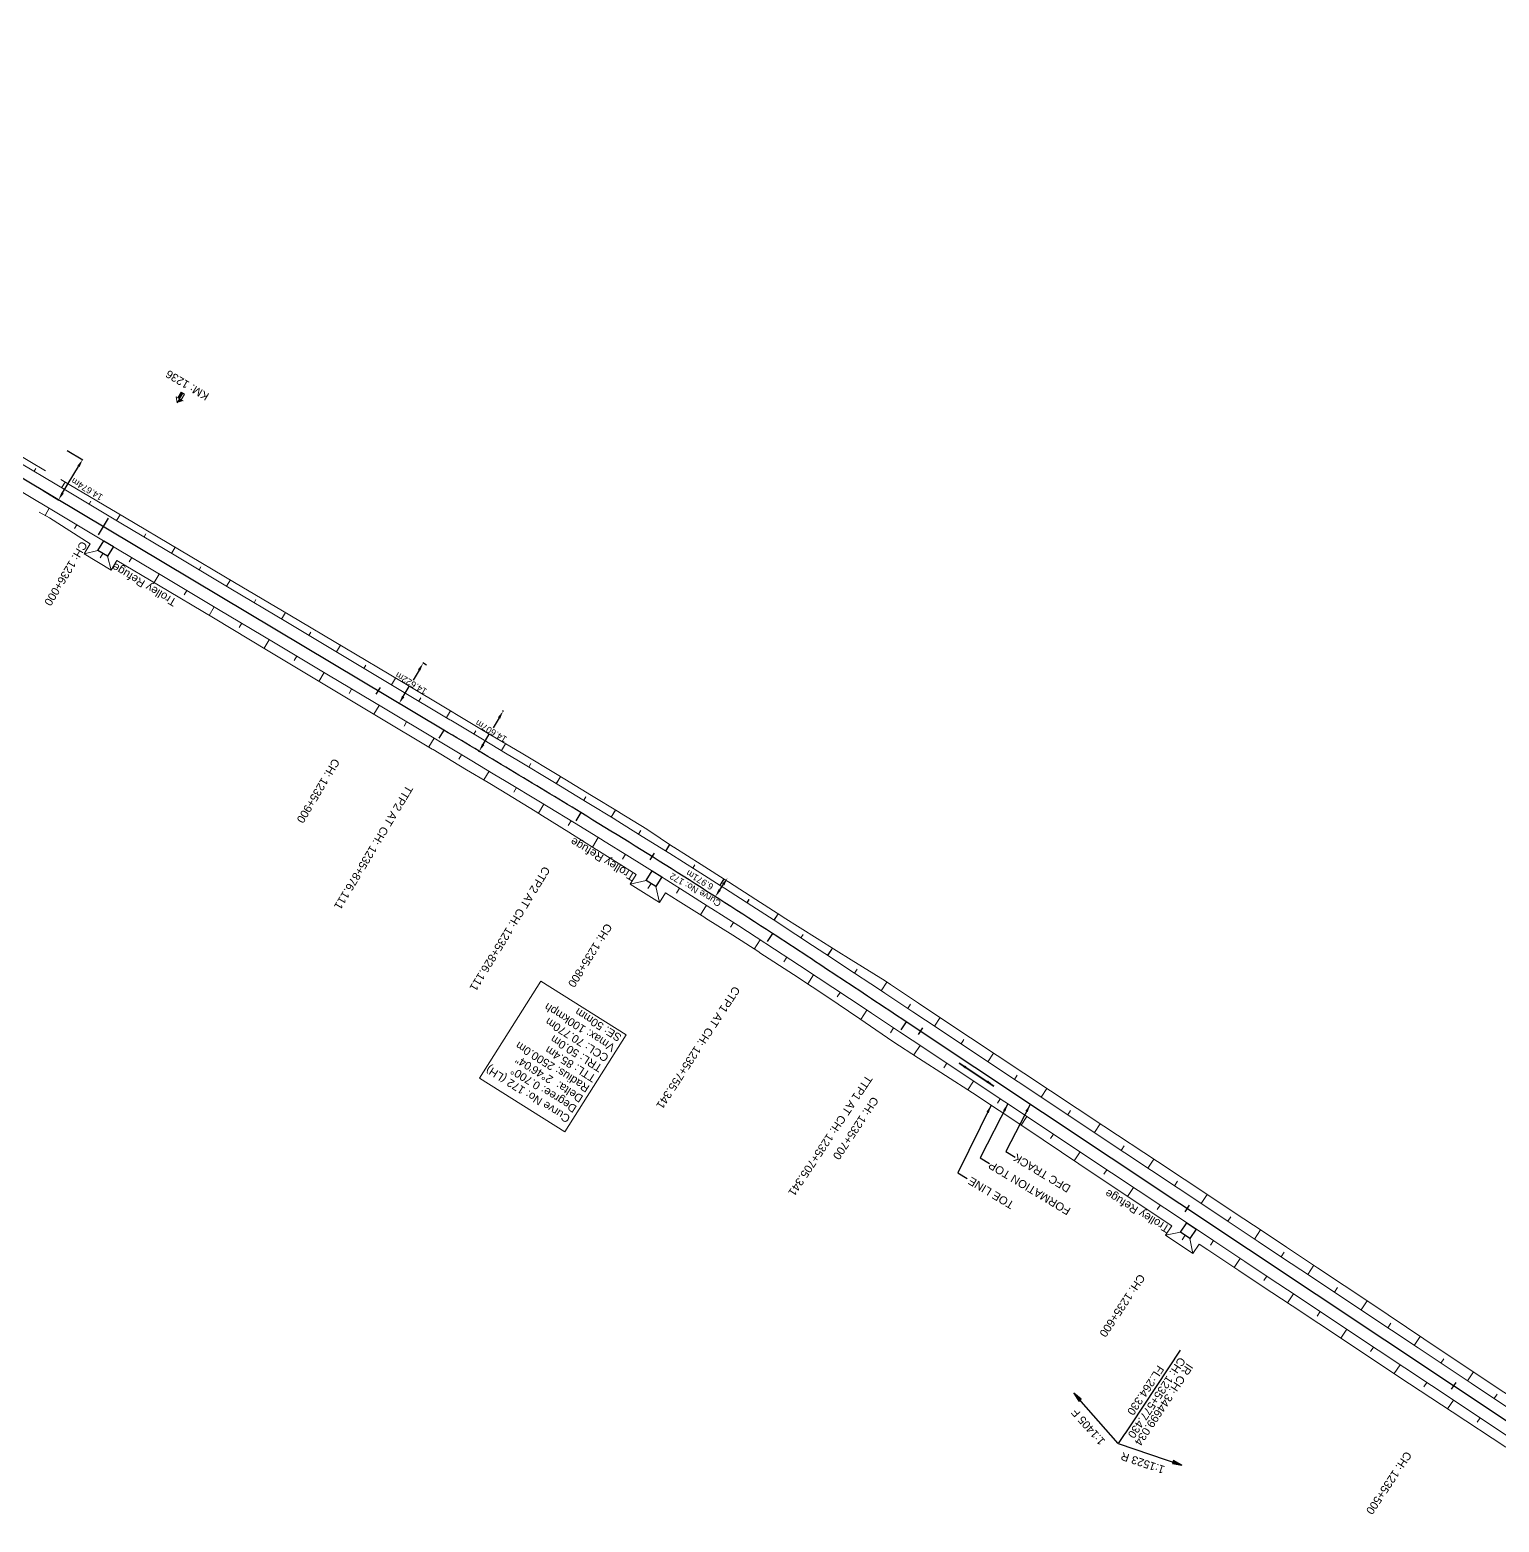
# Model space of a CAD drawing. Header units: metres. Extents: x 593990 to 611207, y 3401545 to 3411811.
# Drawn here: x 606838.9 to 607297.8, y 3403829.7 to 3404295.7 of the extents above; entities that cross this region are included whole.
import ezdxf
from ezdxf.enums import TextEntityAlignment as Align

# ---------------------------------------------------------------- set-up
doc = ezdxf.new("R2010")
doc.units = ezdxf.units.M
doc.header["$MEASUREMENT"] = 0
doc.linetypes.add('CENTER2', pattern=[1.125, 0.75, -0.125, 0.125, -0.125])
for name, color, linetype, lineweight in [('C-ALIG-DG-CURVE', 1, 'CENTER2', 70), ('C-ALIG-DG-LINE', 1, 'CENTER2', 70), ('C-ALIG-DG-SPIRAL', 1, 'CENTER2', 70), ('C-ALIG-LABL-DG', 1, 'Continuous', 25), ('C-ALIG-LABL-DG-MARK', 1, 'Continuous', 25), ('Km post', 1, 'Continuous', 13), ('Proposed Curve_Details', 10, 'Continuous', 0), ('PROPOSED DFCC TOE LINE', 239, 'Continuous', 0), ('PROPOSED DFCC TOE SLOPES', 239, 'Continuous', 0), ('PROPOSED DFCC TRACK', 1, 'Continuous', 0), ('PROPOSED FORMATION LINE - PLAN', 187, 'Continuous', 0), ('PROPOSED GRADES IN PLAN', 10, 'Continuous', 0)]:
    doc.layers.add(name, color=color, linetype=linetype, lineweight=lineweight)
doc.layers.add('Trolley Refuse', color=10, linetype='Continuous')
doc.styles.add('Arial', font='arial.ttf')
doc.styles.get("Standard").update_dxf_attribs({"font": 'arial.ttf'})
doc.styles.add('Style-Arial', font='arial.ttf')
doc.dimstyles.new('ISO-25', dxfattribs={"dimtxt": 2.5, "dimasz": 2.5, "dimexe": 1.25, "dimexo": 0.625, "dimtad": 1, "dimtxsty": 'Standard', "dimcen": 2.5, "dimadec": 0, "dimazin": 0, "dimtfac": 1, "dimtmove": 0, "dimatfit": 3, "dimfxl": 1, "dimarcsym": 0})
doc.dimstyles.get("Standard").update_dxf_attribs({"dimtxt": 0.18, "dimasz": 0.18, "dimexe": 0.18, "dimexo": 0.0625, "dimgap": 0.09, "dimtad": 0, "dimtih": 1, "dimtoh": 1, "dimdec": 4, "dimzin": 0, "dimdsep": 46, "dimtxsty": 'Standard', "dimcen": 0.09, "dimadec": 0, "dimazin": 0, "dimtfac": 1, "dimtdec": 4, "dimtofl": 0, "dimtmove": 0, "dimatfit": 3, "dimfxl": 1, "dimtolj": 1, "dimtzin": 0, "dimarcsym": 0})

# ---------------------------------------------------------------- blocks, each defined once
blk = doc.blocks.new('*D272')
at = {"layer": 'Defpoints', "color": 0, "transparency": 16777216}
for p in [(607056.81, 3404030.82, 267.17), (607056.81, 3404030.82), (607052.98, 3404025, 267.23)]:
    blk.add_point(p, dxfattribs=at)
at = {"layer": 'PROPOSED DFCC TRACK', "color": 0, "lineweight": -2, "transparency": 16777216}
blk.add_line((607054.35, 3404027.09), (607055.44, 3404028.74), dxfattribs=at)
at = {"layer": 'PROPOSED DFCC TRACK', "color": 0, "transparency": 16777216}
for points in [[(607055.09, 3404028.97), (607055.79, 3404028.51), (607056.81, 3404030.82)], [(607054.01, 3404027.32), (607054.7, 3404026.86), (607052.98, 3404025)]]:
    blk.add_solid(points, dxfattribs=at)
at = {"layer": 'PROPOSED DFCC TRACK', "color": 0, "lineweight": 0, "transparency": 16777216, "insert": (607048.13, 3404030.2), "char_height": 2, "attachment_point": 5, "rotation": 149, "style": 'Style-Arial'}
blk.add_mtext('\\A1;6.971m', dxfattribs=at)
blk = doc.blocks.new('TerminatorOpen_0.5')
at = {"color": 0, "linetype": 'ByBlock', "lineweight": -2}
for q in [(-1, 0.25), (-1, 0), (-1, -0.25)]:
    blk.add_line((0, 0), q, dxfattribs=at)
blk = doc.blocks.new('*D291')
at = {"layer": 'Defpoints', "color": 0, "transparency": 16777216}
for p in [(606850.49, 3404164.45), (606855.38, 3404161.52), (606842.96, 3404151.85)]:
    blk.add_point(p, dxfattribs=at)
at = {"layer": 'PROPOSED DFCC TRACK', "color": 0, "lineweight": -2, "transparency": 16777216}
for p, q in [((606850.6, 3404164.38), (606855.49, 3404161.46)), ((606849.13, 3404151.07), (606854.1, 3404159.37)), ((606843.06, 3404151.79), (606847.96, 3404148.86))]:
    blk.add_line(p, q, dxfattribs=at)
at = {"layer": 'PROPOSED DFCC TRACK', "color": 0, "transparency": 16777216}
for points in [[(606853.74, 3404159.59), (606854.46, 3404159.16), (606855.38, 3404161.52)], [(606848.78, 3404151.29), (606849.49, 3404150.86), (606847.85, 3404148.93)]]:
    blk.add_solid(points, dxfattribs=at)
at = {"layer": 'PROPOSED DFCC TRACK', "color": 0, "lineweight": 0, "transparency": 16777216, "insert": (606856.77, 3404152.27), "char_height": 2, "attachment_point": 5, "rotation": 149, "style": 'Style-Arial'}
blk.add_mtext('\\A1;14.674m', dxfattribs=at)
blk = doc.blocks.new('*D180')
at = {"layer": 'Defpoints', "color": 0, "transparency": 16777216}
for p in [(606986.38, 3404083.16), (606986.72, 3404082.95), (606978.88, 3404070.62)]:
    blk.add_point(p, dxfattribs=at)
at = {"layer": 'PROPOSED DFCC TRACK', "color": 0, "lineweight": -2, "transparency": 16777216}
for p, q in [((606985.44, 3404080.81), (606983.56, 3404077.67)), ((606986.49, 3404083.09), (606986.83, 3404082.89)), ((606980.51, 3404072.56), (606982.39, 3404075.7)), ((606978.99, 3404070.56), (606979.33, 3404070.35))]:
    blk.add_line(p, q, dxfattribs=at)
at = {"layer": 'PROPOSED DFCC TRACK', "color": 0, "transparency": 16777216}
for points in [[(606985.08, 3404081.02), (606985.8, 3404080.59), (606986.72, 3404082.95)], [(606980.15, 3404072.78), (606980.87, 3404072.35), (606979.22, 3404070.42)]]:
    blk.add_solid(points, dxfattribs=at)
at = {"layer": 'PROPOSED DFCC TRACK', "color": 0, "lineweight": 0, "transparency": 16777216, "insert": (606982.97, 3404076.68), "char_height": 2, "attachment_point": 5, "rotation": 149, "style": 'Style-Arial'}
blk.add_mtext('\\A1;14.607m', dxfattribs=at)
blk = doc.blocks.new('*D181')
at = {"layer": 'Defpoints', "color": 0, "transparency": 16777216}
for p in [(606961.74, 3404097.9), (606962.85, 3404097.24), (606955.34, 3404084.69)]:
    blk.add_point(p, dxfattribs=at)
at = {"layer": 'PROPOSED DFCC TRACK', "color": 0, "lineweight": -2, "transparency": 16777216}
for p, q in [((606960.46, 3404095.76), (606958.58, 3404092.61)), ((606962.74, 3404097.3), (606961.64, 3404097.97)), ((606955.52, 3404087.5), (606957.4, 3404090.64)), ((606955.24, 3404084.76), (606954.13, 3404085.42))]:
    blk.add_line(p, q, dxfattribs=at)
at = {"layer": 'PROPOSED DFCC TRACK', "color": 0, "transparency": 16777216}
for points in [[(606960.1, 3404095.97), (606960.82, 3404095.54), (606961.74, 3404097.9)], [(606955.16, 3404087.71), (606955.88, 3404087.29), (606954.24, 3404085.35)]]:
    blk.add_solid(points, dxfattribs=at)
at = {"layer": 'PROPOSED DFCC TRACK', "color": 0, "lineweight": 0, "transparency": 16777216, "insert": (606957.99, 3404091.63), "char_height": 2, "attachment_point": 5, "rotation": 149, "style": 'Style-Arial'}
blk.add_mtext('\\A1;14.622m', dxfattribs=at)
blk = doc.blocks.new('Direction')
h = blk.add_hatch(color=256)
h.dxf.hatch_style = 1
h.paths.add_polyline_path([(-5.54, 0), (-4.75, -0.13), (-4.75, 0.13)])
blk.add_lwpolyline([(-5.54, 0), (-4.75, -0.13), (-4.75, 0.13)], close=True)
blk.add_lwpolyline([(0, 0), (-5.54, 0)])
blk = doc.blocks.new('Tick Hor')
blk.add_lwpolyline([(-0.5, 0), (0.5, 0)])
blk = doc.blocks.new('KM Post')
at = {"layer": 'Km post', "lineweight": 13}
h = blk.add_hatch(color=256, dxfattribs=at)
h.paths.add_polyline_path([(0, -8.9), (1.6, -8.9), (1.6, -3.8), (0, -3.8)])
h.paths.add_polyline_path([(0, -3.8), (0, 0), (-3.4, -3.8)])
for p, q in [((0, -8.9), (0, 0)), ((3.1, -3.8), (0, 0)), ((3.1, -3.8), (-3.4, -3.8))]:
    blk.add_line(p, q, dxfattribs=at)
blk.add_lwpolyline([(1.6, -3.8), (1.6, -8.9), (-1.6, -8.9), (-1.6, -3.8)], dxfattribs=at)

msp = doc.modelspace()

# ---------------------------------------------------------------- linework, layer by layer
at = {"layer": 'C-ALIG-DG-CURVE', "color": 1, "linetype": 'Continuous', "lineweight": 30, "flags": 128}
msp.add_lwpolyline([(607070.8358, 3404013.4881, 0.00707712), (607010.9832, 3404051.2468)], format="xyb", dxfattribs=at)
at = {"layer": 'C-ALIG-DG-LINE', "color": 1, "linetype": 'Continuous', "lineweight": 30, "flags": 128}
for points in [[(606968.149, 3404077.0385), (604380.3628, 3405623.4864)], [(607347.5133, 3403829.6541), (607112.5592, 3403985.9356)]]:
    msp.add_lwpolyline(points, dxfattribs=at)
at = {"layer": 'C-ALIG-DG-SPIRAL', "color": 1, "linetype": 'Continuous', "lineweight": 30, "flags": 128}
for points in [[(607010.9832, 3404051.2468), (607009.6068, 3404052.0876), (607008.2298, 3404052.9274), (607006.8523, 3404053.7665), (607005.4743, 3404054.6048), (607004.0959, 3404055.4422), (607002.717, 3404056.279), (607001.3377, 3404057.115), (606999.9579, 3404057.9503), (606998.5778, 3404058.785), (606997.1973, 3404059.619), (606995.8164, 3404060.4524), (606994.4352, 3404061.2853), (606993.0536, 3404062.1176), (606991.6717, 3404062.9494), (606990.2896, 3404063.7807), (606988.9071, 3404064.6115), (606987.5244, 3404065.4419), (606986.1415, 3404066.272), (606984.7583, 3404067.1016), (606983.3749, 3404067.9309), (606981.9913, 3404068.7598), (606980.6076, 3404069.5885), (606979.2237, 3404070.417), (606977.8397, 3404071.2451), (606976.4555, 3404072.0731), (606975.0712, 3404072.901), (606973.6869, 3404073.7286), (606972.3025, 3404074.5562), (606970.918, 3404075.3837), (606969.5335, 3404076.2111), (606968.149, 3404077.0385)], [(607112.5592, 3403985.9356), (607111.2163, 3403986.8289), (607109.8733, 3403987.7221), (607108.5303, 3403988.6153), (607107.1872, 3403989.5084), (607105.8441, 3403990.4014), (607104.5008, 3403991.2943), (607103.1575, 3403992.187), (607101.814, 3403993.0794), (607100.4704, 3403993.9717), (607099.1266, 3403994.8637), (607097.7826, 3403995.7555), (607096.4384, 3403996.6469), (607095.094, 3403997.538), (607093.7494, 3403998.4287), (607092.4045, 3403999.319), (607091.0593, 3404000.2089), (607089.7138, 3404001.0984), (607088.368, 3404001.9874), (607087.0219, 3404002.8759), (607085.6754, 3404003.7638), (607084.3286, 3404004.6512), (607082.9814, 3404005.538), (607081.6337, 3404006.4242), (607080.2857, 3404007.3097), (607078.9372, 3404008.1946), (607077.5882, 3404009.0788), (607076.2388, 3404009.9622), (607074.8888, 3404010.8449), (607073.5384, 3404011.7268), (607072.1874, 3404012.6079), (607070.8358, 3404013.4881)]]:
    msp.add_lwpolyline(points, dxfattribs=at)
at = {"layer": 'C-ALIG-LABL-DG', "color": 1, "linetype": 'Continuous', "lineweight": 25}
msp.add_line((606861.802, 3404140.5909), (606860.5196, 3404138.4449), dxfattribs=at)
at = {"layer": 'C-ALIG-LABL-DG-MARK', "color": 1, "linetype": 'Continuous', "lineweight": 25}
for p, q in [((606968.149, 3404077.0385), (606966.6101, 3404074.4633)), ((607010.9832, 3404051.2468), (607009.4186, 3404048.6871)), ((607070.8358, 3404013.4881), (607069.1994, 3404010.9737)), ((607112.5592, 3403985.9356), (607110.8977, 3403983.4377))]:
    msp.add_line(p, q, dxfattribs=at)
at = {"layer": 'Proposed Curve_Details'}
msp.add_lwpolyline([(607006.0008, 3403951.5181), (607025.12, 3403981.8246), (606998.4925, 3403998.6229), (606979.3733, 3403968.3164)], close=True, dxfattribs=at)
at = {"layer": 'PROPOSED DFCC TOE LINE', "lineweight": 0, "flags": 128}
for points in [[(606833.954, 3404163.7844), (606843.821, 3404158.0262)], [(606848.5975, 3404155.2387), (606851.2287, 3404153.7032), (606868.4263, 3404143.4932), (606885.6506, 3404133.3278), (606902.8596, 3404123.1368), (606920.0719, 3404112.9513), (606937.2567, 3404102.7198), (606954.4375, 3404092.4816), (606971.3417, 3404082.3759), (606971.6043, 3404082.2199), (606982.0841, 3404075.9767), (606988.7948, 3404071.9779), (606992.8321, 3404069.5716), (607003.5597, 3404063.1172), (607005.9653, 3404061.6632), (607014.2832, 3404056.6405), (607022.9417, 3404051.3728), (607023.1095, 3404051.2702), (607031.5809, 3404046.0732), (607039.972, 3404040.4197), (607039.991, 3404040.4079), (607048.5963, 3404035.0554), (607056.929, 3404029.7235), (607057.1325, 3404029.5935), (607065.6634, 3404024.1237), (607073.7921, 3404018.8793), (607074.1786, 3404018.6292), (607084.765, 3404011.9288), (607090.7567, 3404008.2035), (607095.3791, 3404005.2818), (607106.0035, 3403998.6625), (607107.6993, 3403997.5249), (607116.4111, 3403991.7314), (607124.3582, 3403986.4522), (607141.0155, 3403975.3827), (607157.6864, 3403964.3336), (607174.3633, 3403953.2937), (607191.0466, 3403942.2632), (607207.7342, 3403931.2392), (607214.7436, 3403926.6102), (607224.4157, 3403920.206), (607231.4116, 3403915.5568), (607241.0658, 3403909.1257), (607257.7062, 3403898.0307), (607274.3221, 3403886.8991), (607290.9515, 3403875.7875), (607307.5846, 3403864.6816)], [(607299.8324, 3403853.0269), (607283.1481, 3403864.0558), (607266.4663, 3403875.0887), (607249.787, 3403886.1251), (607233.1126, 3403897.1688), (607223.4462, 3403903.5816), (607216.4538, 3403908.2361), (607206.803, 3403914.6722), (607204.0802, 3403916.4904), (607202.1469, 3403913.5839), (607193.6109, 3403919.2616), (607195.5531, 3403922.1815), (607183.1794, 3403930.4356), (607166.5471, 3403941.5427), (607149.9274, 3403952.6688), (607133.2961, 3403963.7774), (607116.4806, 3403974.6091), (607108.4654, 3403979.7857), (607099.8141, 3403985.659), (607098.1275, 3403986.8056), (607087.801, 3403993.8269), (607083.2658, 3403996.8506), (607077.3909, 3404000.7062), (607066.9206, 3404007.4772), (607066.5362, 3404007.7261), (607058.4468, 3404012.9365), (607049.926, 3404018.3224), (607049.7228, 3404018.4503), (607041.384, 3404023.674), (607037.396, 3404026.1743), (607035.5674, 3404023.2232), (607026.433, 3404028.8835), (607028.2904, 3404031.881), (607024.3025, 3404034.3794), (607015.9395, 3404039.6482), (607015.7739, 3404039.7522), (607007.2317, 3404045.1043), (606999.0464, 3404050.2543), (606996.6743, 3404051.7411), (606986.0261, 3404058.2471), (606981.9993, 3404060.649), (606975.3056, 3404064.6499), (606964.8644, 3404070.9417), (606964.6029, 3404071.0992), (606947.6876, 3404081.1865), (606930.5167, 3404091.4412), (606913.3852, 3404101.7619), (606896.2355, 3404112.0521), (606879.0597, 3404122.2988), (606866.0792, 3404130.0027), (606864.2691, 3404126.9825), (606855.8467, 3404132.0304), (606857.725, 3404135.1644), (606845.0269, 3404143.3253), (606841.8151, 3404145.0948)]]:
    msp.add_lwpolyline(points, dxfattribs=at)
at = {"layer": 'PROPOSED DFCC TOE SLOPES', "flags": 128}
for points in [[(606840.2386, 3404157.8457), (606840.7417, 3404158.6876)], [(606848.8226, 3404152.7159), (606849.8822, 3404154.489)], [(606844.9836, 3404146.2729), (606843.6691, 3404144.0734)], [(606857.4066, 3404147.5861), (606857.9468, 3404148.4901)], [(606853.5676, 3404141.1432), (606852.8537, 3404139.9486)], [(606865.9906, 3404142.4564), (606867.0858, 3404144.289)], [(606874.5747, 3404137.3266), (606875.1353, 3404138.2647)], [(606860.1812, 3404133.1162), (606855.8467, 3404132.0304)], [(606861.6822, 3404132.2166), (606860.8701, 3404130.8615)], [(606883.1587, 3404132.1968), (606884.3081, 3404134.1201)], [(606863.1833, 3404131.3169), (606864.2691, 3404126.9825)], [(606870.7356, 3404130.8836), (606869.9318, 3404129.5385)], [(606891.7427, 3404127.0671), (606892.3282, 3404128.0469)], [(606879.3196, 3404125.7539), (606877.7274, 3404123.0895)], [(606900.3267, 3404121.9373), (606901.5183, 3404123.9312)], [(606887.9037, 3404120.6241), (606887.1104, 3404119.2966)], [(606908.9108, 3404116.8075), (606909.5175, 3404117.8227)], [(606896.4877, 3404115.4943), (606894.905, 3404112.8458)], [(606917.4948, 3404111.6777), (606918.7303, 3404113.7452)], [(606905.0717, 3404110.3646), (606904.2768, 3404109.0343)], [(606913.6557, 3404105.2348), (606912.0567, 3404102.559)], [(606926.0788, 3404106.548), (606926.7018, 3404107.5905)], [(606934.6628, 3404101.4182), (606935.9173, 3404103.5173)], [(606922.2398, 3404100.105), (606921.4318, 3404098.753)], [(606930.8238, 3404094.9752), (606929.1896, 3404092.2407)], [(606943.2469, 3404096.2884), (606943.8774, 3404097.3436)], [(606939.4078, 3404089.8455), (606938.5899, 3404088.4768)], [(606951.8309, 3404091.1587), (606953.0984, 3404093.2797)], [(606960.4149, 3404086.0289), (606961.0488, 3404087.0896)], [(606947.9918, 3404084.7157), (606946.3575, 3404081.9809)], [(606968.9989, 3404080.8991), (606970.2658, 3404083.0191)], [(606969.0001, 3404080.8984), (606970.2674, 3404083.0182)], [(606956.5759, 3404079.5859), (606955.7608, 3404078.222)], [(606977.5832, 3404075.7671), (606978.2204, 3404076.833)], [(606977.5869, 3404075.7649), (606978.2248, 3404076.8304)], [(606965.1593, 3404074.4565), (606963.5337, 3404071.7368)], [(606986.167, 3404070.6285), (606987.4533, 3404072.7773)], [(606986.179, 3404070.6214), (606987.4693, 3404072.7677)], [(606973.7399, 3404069.3267), (606972.9191, 3404067.9546)], [(606994.7495, 3404065.4691), (606995.4005, 3404066.5519)], [(606994.7598, 3404065.4629), (606995.4125, 3404066.5446)], [(606982.3122, 3404064.195), (606980.6638, 3404061.4472)], [(607003.3221, 3404060.2969), (607004.6325, 3404062.4688)], [(607003.3454, 3404060.2828), (607004.6637, 3404062.4499)], [(606990.8716, 3404059.0495), (606990.0433, 3404057.6741)], [(606999.4171, 3404053.8937), (606997.7171, 3404051.0875)], [(607011.8888, 3404055.0857), (607012.5563, 3404056.183)], [(607011.9125, 3404055.0713), (607012.5841, 3404056.1661)], [(607007.9372, 3404048.7109), (607007.0435, 3404047.2479)], [(607020.4367, 3404049.8426), (607021.8009, 3404052.0668)], [(607020.4621, 3404049.827), (607021.8353, 3404052.0459)], [(607016.4371, 3404043.4975), (607014.5876, 3404040.4955)], [(607028.9654, 3404044.5645), (607029.6636, 3404045.6928)], [(607028.9909, 3404044.5487), (607029.6938, 3404045.6742)], [(607024.9152, 3404038.2511), (607023.9643, 3404036.7213)], [(607037.473, 3404039.2521), (607038.7262, 3404041.259)], [(607037.4985, 3404039.2361), (607038.759, 3404041.2369)], [(607045.9593, 3404033.9056), (607046.5908, 3404034.9078)], [(607045.9845, 3404033.8898), (607046.6199, 3404034.8896)], [(607031.421, 3404030.0548), (607026.433, 3404028.8835)], [(607032.9085, 3404029.133), (607031.9544, 3404027.5932)], [(607054.4241, 3404028.5258), (607055.6895, 3404030.5167)], [(607054.4499, 3404028.5093), (607055.7234, 3404030.495)], [(607034.3961, 3404028.2112), (607035.5674, 3404023.2232)], [(607041.8081, 3404027.6568), (607040.8458, 3404026.1358)], [(607050.2228, 3404022.3096), (607048.3202, 3404019.329)], [(607062.8676, 3404023.1109), (607063.505, 3404024.1049)], [(607062.8921, 3404023.0951), (607063.5335, 3404024.0866)], [(607071.2887, 3404017.664), (607072.5805, 3404019.661)], [(607071.3162, 3404017.6461), (607072.6168, 3404019.6376)], [(607058.6158, 3404016.928), (607057.678, 3404015.4716)], [(607066.987, 3404011.5145), (607065.1187, 3404008.6391)], [(607079.689, 3404012.1783), (607080.3736, 3404013.2266)], [(607079.7044, 3404012.1681), (607080.3917, 3404013.2149)], [(607075.3389, 3404006.0617), (607074.4125, 3404004.6466)], [(607088.0637, 3404006.6797), (607089.5548, 3404008.9508)], [(607088.0836, 3404006.6665), (607089.5825, 3404008.9336)], [(607096.4253, 3404001.1515), (607097.2398, 3404002.3833)], [(607096.434, 3404001.1457), (607097.2503, 3404002.3766)], [(607083.6809, 3404000.5857), (607081.8378, 3403997.7877)], [(607104.7681, 3403995.6191), (607106.5453, 3403998.2991)], [(607104.7756, 3403995.6141), (607106.556, 3403998.2919)], [(607092.0086, 3403995.0811), (607091.0693, 3403993.6623)], [(607100.3345, 3403989.5603), (607098.3879, 3403986.6286)], [(607113.103, 3403990.0774), (607113.9913, 3403991.4136)], [(607113.104, 3403990.0767), (607113.9926, 3403991.4128)], [(607121.4305, 3403984.5386), (607123.2104, 3403987.2147)], [(607121.4306, 3403984.5385), (607123.2106, 3403987.2146)], [(607108.6576, 3403984.0267), (607107.6562, 3403982.5208)], [(607116.9834, 3403978.4891), (607115.0271, 3403975.5478)], [(607129.7569, 3403979.0002), (607130.6482, 3403980.3401)], [(607138.0832, 3403973.4619), (607139.868, 3403976.1452)], [(607125.3096, 3403972.9508), (607124.3715, 3403971.5406)], [(607146.4095, 3403967.9236), (607147.306, 3403969.2714)], [(607133.6359, 3403967.4125), (607131.8413, 3403964.7145)], [(607154.7358, 3403962.3853), (607156.538, 3403965.0947)], [(607141.9622, 3403961.8742), (607141.0675, 3403960.5292)], [(607150.2885, 3403956.3359), (607148.4885, 3403953.6299)], [(607163.0621, 3403956.847), (607163.9691, 3403958.2106)], [(607158.6148, 3403950.7976), (607157.7071, 3403949.433)], [(607171.3884, 3403951.3087), (607173.2146, 3403954.0541)], [(607166.9411, 3403945.2593), (607165.1092, 3403942.5053)], [(607179.7147, 3403945.7704), (607180.6352, 3403947.1543)], [(607188.041, 3403940.2321), (607189.8974, 3403943.023)], [(607175.2674, 3403939.721), (607174.3458, 3403938.3356)], [(607196.3673, 3403934.6938), (607197.3041, 3403936.1022)], [(607183.5937, 3403934.1827), (607181.7404, 3403931.3966)], [(607204.6936, 3403929.1555), (607206.5847, 3403931.9986)], [(607191.92, 3403928.6444), (607190.9894, 3403927.2455)], [(607213.0199, 3403923.6172), (607213.9745, 3403925.0523)], [(607198.2915, 3403920.2028), (607193.6109, 3403919.2616)], [(607199.7486, 3403919.2336), (607198.8137, 3403917.8282)], [(607201.2057, 3403918.2644), (607202.1469, 3403913.5839)], [(607208.5725, 3403917.5678), (607207.6336, 3403916.1562)], [(607221.3462, 3403918.0789), (607223.267, 3403920.9666)], [(607229.6725, 3403912.5406), (607230.6346, 3403913.987)], [(607216.8988, 3403912.0295), (607215.0142, 3403909.1962)], [(607237.9988, 3403907.0023), (607239.9192, 3403909.8895)], [(607225.2251, 3403906.4912), (607224.2815, 3403905.0725)], [(607233.5514, 3403900.9529), (607231.6707, 3403898.1254)], [(607246.3251, 3403901.464), (607247.2824, 3403902.9033)], [(607254.6514, 3403895.9257), (607256.5599, 3403898.795)], [(607241.8777, 3403895.4146), (607240.9425, 3403894.0085)], [(607250.204, 3403889.8763), (607248.3444, 3403887.0806)], [(607262.9777, 3403890.3874), (607263.9236, 3403891.8096)], [(607271.304, 3403884.8491), (607273.1776, 3403887.6659)], [(607258.5303, 3403884.338), (607257.607, 3403882.9499)], [(607279.6303, 3403879.3108), (607280.5608, 3403880.7098)], [(607266.8566, 3403878.7997), (607265.0233, 3403876.0435)], [(607287.9566, 3403873.7725), (607289.806, 3403876.5529)], [(607275.1829, 3403873.2614), (607274.2734, 3403871.8941)], [(607283.5092, 3403867.7231), (607281.7048, 3403865.0104)], [(607296.2829, 3403868.2342), (607297.2026, 3403869.6169)], [(607291.8355, 3403862.1848), (607290.9411, 3403860.8402)]]:
    msp.add_lwpolyline(points, dxfattribs=at)
at = {"layer": 'PROPOSED FORMATION LINE - PLAN', "lineweight": 0, "flags": 128}
for points in [[(607305.7563, 3403861.9329), (607289.1037, 3403873.0095), (607272.4511, 3403884.0861), (607255.7985, 3403895.1627), (607239.1459, 3403906.2393), (607229.4873, 3403912.6638), (607222.4933, 3403917.3159), (607212.8347, 3403923.7404), (607205.8407, 3403928.3925), (607189.1881, 3403939.4691), (607172.5355, 3403950.5457), (607155.8829, 3403961.6223), (607139.2303, 3403972.6989), (607122.5777, 3403983.7755), (607114.6339, 3403989.0595), (607105.9229, 3403994.8518), (607104.2226, 3403995.9815), (607093.7988, 3404002.893), (607089.2401, 3404005.905), (607083.3538, 3404009.7811), (607072.8791, 3404016.6325), (607072.4936, 3404016.8834), (607064.3825, 3404022.138), (607055.8636, 3404027.609), (607055.6604, 3404027.7389), (607047.3227, 3404033.0455), (607038.7598, 3404038.4475), (607038.7409, 3404038.4594), (607030.1752, 3404043.8148), (607021.7362, 3404049.0442), (607021.569, 3404049.1473), (607012.9412, 3404054.445), (607004.6491, 3404059.4929), (607002.247, 3404060.9483), (606991.5324, 3404067.409), (606987.5047, 3404069.8272), (606980.8057, 3404073.8405), (606970.3371, 3404080.0995), (606970.075, 3404080.2561), (606953.1691, 3404090.359), (606936.001, 3404100.6185), (606918.833, 3404110.8781), (606901.6649, 3404121.1376), (606884.4969, 3404131.3971), (606867.3288, 3404141.6567), (606850.1608, 3404151.9162), (606832.9927, 3404162.1758)], [(607301.6025, 3403855.6882), (607284.95, 3403866.7648), (607268.2974, 3403877.8414), (607251.6448, 3403888.918), (607234.9922, 3403899.9946), (607225.3336, 3403906.4191), (607218.3396, 3403911.0712), (607208.681, 3403917.4957), (607201.687, 3403922.1478), (607185.0344, 3403933.2244), (607168.3818, 3403944.301), (607151.7292, 3403955.3776), (607135.0766, 3403966.4542), (607118.424, 3403977.5308), (607110.4801, 3403982.8147), (607101.7719, 3403988.6052), (607100.0728, 3403989.7342), (607089.6607, 3403996.638), (607085.1096, 3403999.6449), (607079.2353, 3404003.5131), (607068.7881, 3404010.3466), (607068.4037, 3404010.5967), (607060.3169, 3404015.8355), (607051.8235, 3404021.2902), (607051.6209, 3404021.4197), (607043.3082, 3404026.7104), (607034.771, 3404032.0962), (607034.7521, 3404032.1081), (607026.2121, 3404037.4474), (607017.7983, 3404042.6612), (607017.6316, 3404042.764), (607009.0297, 3404048.0458), (607000.7601, 3404053.0801), (606998.3635, 3404054.532), (606987.669, 3404060.9806), (606983.6468, 3404063.3955), (606976.9543, 3404067.4048), (606966.4898, 3404073.6614), (606966.2276, 3404073.8181), (606949.3217, 3404083.921), (606932.1537, 3404094.1805), (606914.9856, 3404104.4401), (606897.8176, 3404114.6996), (606880.6495, 3404124.9591), (606863.4815, 3404135.2187), (606846.3134, 3404145.4782), (606829.1454, 3404155.7377)]]:
    msp.add_lwpolyline(points, dxfattribs=at)
at = {"layer": 'Trolley Refuse'}
for points in [[(606861.9804, 3404136.1183), (606864.9825, 3404134.319), (606863.1833, 3404131.3169), (606860.1812, 3404133.1162)], [(607033.2646, 3404033.0299), (607036.2397, 3404031.1863), (607034.3961, 3404028.2112), (607031.421, 3404030.0548)], [(607200.2299, 3403923.117), (607203.1441, 3403921.1786), (607201.2057, 3403918.2644), (607198.2915, 3403920.2028)]]:
    msp.add_lwpolyline(points, close=True, dxfattribs=at)

# ---------------------------------------------------------------- block references
at = {"layer": 'C-ALIG-LABL-DG', "color": 1, "linetype": 'Continuous', "lineweight": 25}
for p, xscale, yscale, zscale, rotation in [((606861.802, 3404140.5909), 6.000000000000025, 6.000000000000025, 6.000000000000025, 239.137674570676), ((606947.6423, 3404089.2932), 2.500000000000004, 2.500000000000004, 2.500000000000004, 239.137674570676), ((607033.19, 3404037.5131), 2.499999999999999, 2.499999999999999, 2.499999999999999, 237.9663066554591), ((607117.0059, 3403982.9779), 2.499999999999999, 2.499999999999999, 2.499999999999999, 236.3698298995562), ((607200.2689, 3403927.5949), 2.499999999999999, 2.499999999999999, 2.499999999999999, 236.3698298995562), ((607283.5319, 3403872.2119), 2.499999999999999, 2.499999999999999, 2.499999999999999, 236.3698298995562)]:
    msp.add_blockref('Tick Hor', p, dxfattribs=dict(at, xscale=xscale, yscale=yscale, zscale=zscale, rotation=rotation))

# ---------------------------------------------------------------- texts
at = {"layer": 'C-ALIG-LABL-DG', "color": 1, "style": 'Arial'}
msp.add_text('CH: 1236+000', height=2.5, rotation=239.137675, dxfattribs=at).set_placement((606854.8889, 3404136.2305))
at = {"layer": 'Proposed Curve_Details', "attachment_point": 7, "line_spacing_factor": 0.9, "style": 'Style-Arial'}
for s, insert, char_height, rotation in [('Curve No: 172', (607055.0445, 3404023.4668, -131.5135), 2, 149.711205), ('Curve No: 172{\\C1; (LH)}\\PDegree: 0.700%%D\\PDelta:  2%%D46\'04"\\PRadius: 2500.0m\\PTTL: 85.4m\\PTRL: 50.0m\\PCCL: 70.770m\\PVmax: 100kmph\\PSE: 50mm', (607023.9754, 3403981.6956), 2.5, 147.753752)]:
    msp.add_mtext(s, dxfattribs=dict(at, insert=insert, char_height=char_height, rotation=rotation))
at = {"layer": 'PROPOSED DFCC TOE LINE', "lineweight": 0}
msp.add_text('TOE LINE', height=2.5, rotation=149, dxfattribs=at).set_placement((607132.9262, 3403937.6226, 175.9392), align=Align.RIGHT)
at = {"layer": 'PROPOSED DFCC TRACK', "color": 10, "linetype": 'Continuous', "lineweight": -3, "ltscale": 5}
msp.add_text('DFC TRACK', height=2.5, rotation=149, dxfattribs=at).set_placement((607147.0837, 3403944.8636, -130.919), align=Align.RIGHT)
at = {"layer": 'PROPOSED FORMATION LINE - PLAN', "lineweight": 0}
msp.add_text('FORMATION TOP', height=2.5, rotation=149, dxfattribs=at).set_placement((607139.269, 3403942.52, 175.9392), align=Align.RIGHT)
at = {"layer": 'PROPOSED GRADES IN PLAN', "color": 7, "lineweight": 0, "insert": (607201.3301, 3403878.8253), "char_height": 2.5, "attachment_point": 4, "rotation": 236.3698, "line_spacing_factor": 0.84, "style": 'Style-Arial'}
msp.add_mtext('IR CH: 344699.034', dxfattribs=at)
at = {"layer": 'Trolley Refuse'}
for p in [(606884.9814, 3404117.6513), (607028.1648, 3404031.9384), (607195.1331, 3403922.0313)]:
    msp.add_text('Trolley Refuge', height=2.5, rotation=149.17669, dxfattribs=at).set_placement(p)

# ---------------------------------------------------------------- dimensions: what is measured, and where the dimension line sits
at = {"layer": 'PROPOSED DFCC TRACK', "color": 10, "lineweight": 0}
for base, p1, p2, angle, picture, middle in [((606855.3821, 3404161.5201), (606842.9572, 3404151.8525), (606850.4887, 3404164.4465), 59.119686, '*D291', (606856.7703, 3404152.2704)), ((607056.8148, 3404030.8233), (607052.977, 3404025.0034, 267.2299), (607056.8148, 3404030.8233, 267.1708), 56.598242, '*D272', (607048.1271, 3404030.204))]:
    dim = msp.add_linear_dim(base=base, p1=p1, p2=p2, angle=angle, text='<>m', dimstyle='Standard', override={"dimtxt": 2, "dimasz": 2.5, "dimexe": 0.125, "dimexo": 0.125, "dimgap": 0.125, "dimtad": 1, "dimtih": 0, "dimtoh": 0, "dimdec": 3, "dimzin": 11, "dimtxsty": 'Style-Arial', "dimsah": 1, "dimadec": 4, "dimazin": 3, "dimtmove": 2, "dimatfit": 1, "dimldrblk": 'TerminatorOpen_0.5', "dimfrac": 2, "dimtzin": 11}, dxfattribs=at)
    dim.commit()
    dim.dimension.update_dxf_attribs({"geometry": picture, "text_midpoint": middle, "dimtype": 129, "text_rotation": 149})
for p1, p2, distance, picture, middle in [((606955.3433, 3404084.6911), (606962.8515, 3404097.2377), 1.2916, '*D181', (606957.9891, 3404091.6276)), ((606978.88, 3404070.6226), (606986.3811, 3404083.1566), -0.4008, '*D180', (606982.9744, 3404076.6838))]:
    dim = msp.add_aligned_dim(p1=p1, p2=p2, distance=distance, dimstyle='Standard', override={"dimtxt": 2, "dimasz": 2.5, "dimexe": 0.125, "dimexo": 0.125, "dimgap": 0.125, "dimtad": 1, "dimtih": 0, "dimtoh": 0, "dimdec": 3, "dimzin": 11, "dimpost": 'm', "dimtxsty": 'Style-Arial', "dimsah": 1, "dimadec": 4, "dimazin": 3, "dimtmove": 2, "dimatfit": 1, "dimldrblk": 'TerminatorOpen_0.5', "dimfrac": 2, "dimtzin": 11}, dxfattribs=at)
    dim.commit()
    dim.dimension.update_dxf_attribs({"geometry": picture, "text_midpoint": middle, "text_rotation": 149})

# ---------------------------------------------------------------- leaders
at = {"layer": 'PROPOSED DFCC TOE LINE', "lineweight": 0}
msp.add_leader([(607139.1451, 3403959.8707, -130.919), (607128.7217, 3403938.7684, -130.919), (607131.6808, 3403936.9859, -130.919)], dimstyle='ISO-25', override={"dimtxt": 3, "dimasz": 2.5, "dimgap": 0.625, "dimtad": 0, "dimdec": 3, "dimzin": 2, "dimtdec": 3}, dxfattribs=at)
at = {"layer": 'PROPOSED DFCC TRACK', "linetype": 'Continuous', "lineweight": 0}
for points in [[(607129.1132, 3403973.0214), (607140.0246, 3403965.859)], [(607140.0246, 3403965.859), (607129.1132, 3403973.0214)]]:
    msp.add_leader(points, dimstyle='ISO-25', override={"dimtxt": 3, "dimasz": 2.5, "dimtad": 0, "dimdec": 3, "dimzin": 2, "dimtdec": 3}, dxfattribs=at)
at = {"layer": 'PROPOSED DFCC TRACK', "color": 10, "linetype": 'Continuous', "lineweight": -3, "ltscale": 5}
msp.add_leader([(607151.3585, 3403960.128), (607143.6905, 3403945.4296), (607146.6496, 3403943.6471)], dimstyle='ISO-25', override={"dimtxt": 3, "dimasz": 2.5, "dimgap": 0.625, "dimtad": 0, "dimdec": 3, "dimzin": 2, "dimtdec": 3}, dxfattribs=at)
at = {"layer": 'PROPOSED FORMATION LINE - PLAN', "lineweight": 0}
msp.add_leader([(607144.3346, 3403960.2962, -130.919), (607135.6555, 3403943.4471, -130.919), (607138.6147, 3403941.6646, -130.919)], dimstyle='ISO-25', override={"dimtxt": 3, "dimasz": 2.5, "dimgap": 0.625, "dimtad": 0, "dimdec": 3, "dimzin": 2, "dimtdec": 3}, dxfattribs=at)

# ---------------------------------------------------------------- next in the draw order: texts
at = {"layer": 'C-ALIG-LABL-DG', "color": 1, "linetype": 'Continuous', "lineweight": 25, "char_height": 2.5, "style": 'Arial', "bg_fill": 3, "box_fill_scale": 1.04, "bg_fill_color": 256, "bg_fill_true_color": 13158600, "bg_fill_transparency": 0}
for s, insert, width, attachment_point, rotation in [('KM: 1236', (606893.8543, 3404179.8008), 14.67807, 1, 149.137675), ('TTP2 AT CH: 1235+876.111', (606934.8568, 3404021.3282), 44.073823, 6, 239.137675), ('CTP2 AT CH: 1235+826.111', (606977.1356, 3403995.8722), 44.373516, 6, 238.564717), ('CH: 1235+800', (607019.8765, 3404016.235), 22.502814, 4, 237.966307), ('CTP1 AT CH: 1235+755.341', (607035.4344, 3403959.0937), 44.373516, 6, 236.942788), ('TTP1 AT CH: 1235+705.341', (607076.6156, 3403931.898), 44.073823, 6, 236.36983), ('CH: 1235+600', (607186.3678, 3403906.6959), 22.502814, 4, 236.36983), ('CH: 1235+577.430\\PFL:264.330', (607189.1065, 3403869.6608), 29.368196, 5, 236.36983), ('1:1405 F', (607174.9502, 3403855.0721), 13.377677, 7, 131.36983), ('CH: 1235+500', (607269.6307, 3403851.3129), 22.502814, 4, 236.36983), ('1:1523 R', (607180.1499, 3403851.6134), 13.8875, 9, 161.36983)]:
    msp.add_mtext(s, dxfattribs=dict(at, insert=insert, width=width, attachment_point=attachment_point, rotation=rotation))

# ---------------------------------------------------------------- next in the draw order: linework, layer by layer
at = {"layer": 'C-ALIG-LABL-DG', "color": 1, "linetype": 'Continuous', "lineweight": 25}
msp.add_line((607198.2108, 3403883.3482), (607178.8267, 3403854.2061), dxfattribs=at)

# ---------------------------------------------------------------- next in the draw order: block references
for name, p, xscale, yscale, zscale, rotation in [('KM Post', (606884.886, 3404179.219), 0.3933041122191746, 0.3933041122191746, 0.3933041122191746, 149.1376745702427), ('Direction', (607178.8267, 3403854.2061), 3.789791541545082, 3.789791541545082, 3.789791541545082, 311.3698298995956), ('Direction', (607178.8267, 3403854.2061), 3.789791541545084, 3.789791541545084, 3.789791541545084, 161.3698298995956)]:
    msp.add_blockref(name, p, dxfattribs=dict(at, xscale=xscale, yscale=yscale, zscale=zscale, rotation=rotation))

# ---------------------------------------------------------------- next in the draw order: texts
at = {"layer": 'C-ALIG-LABL-DG', "color": 1, "linetype": 'Continuous', "lineweight": 25, "char_height": 2.5, "width": 22.502814, "attachment_point": 4, "style": 'Arial', "bg_fill": 3, "box_fill_scale": 1.04, "bg_fill_color": 256, "bg_fill_true_color": 13158600, "bg_fill_transparency": 0}
for s, insert, rotation in [('CH: 1235+900', (606934.7665, 3404067.7473), 239.137675), ('CH: 1235+700', (607103.1048, 3403962.0789), 236.36983)]:
    msp.add_mtext(s, dxfattribs=dict(at, insert=insert, rotation=rotation))

doc.saveas('drawing.dxf')
